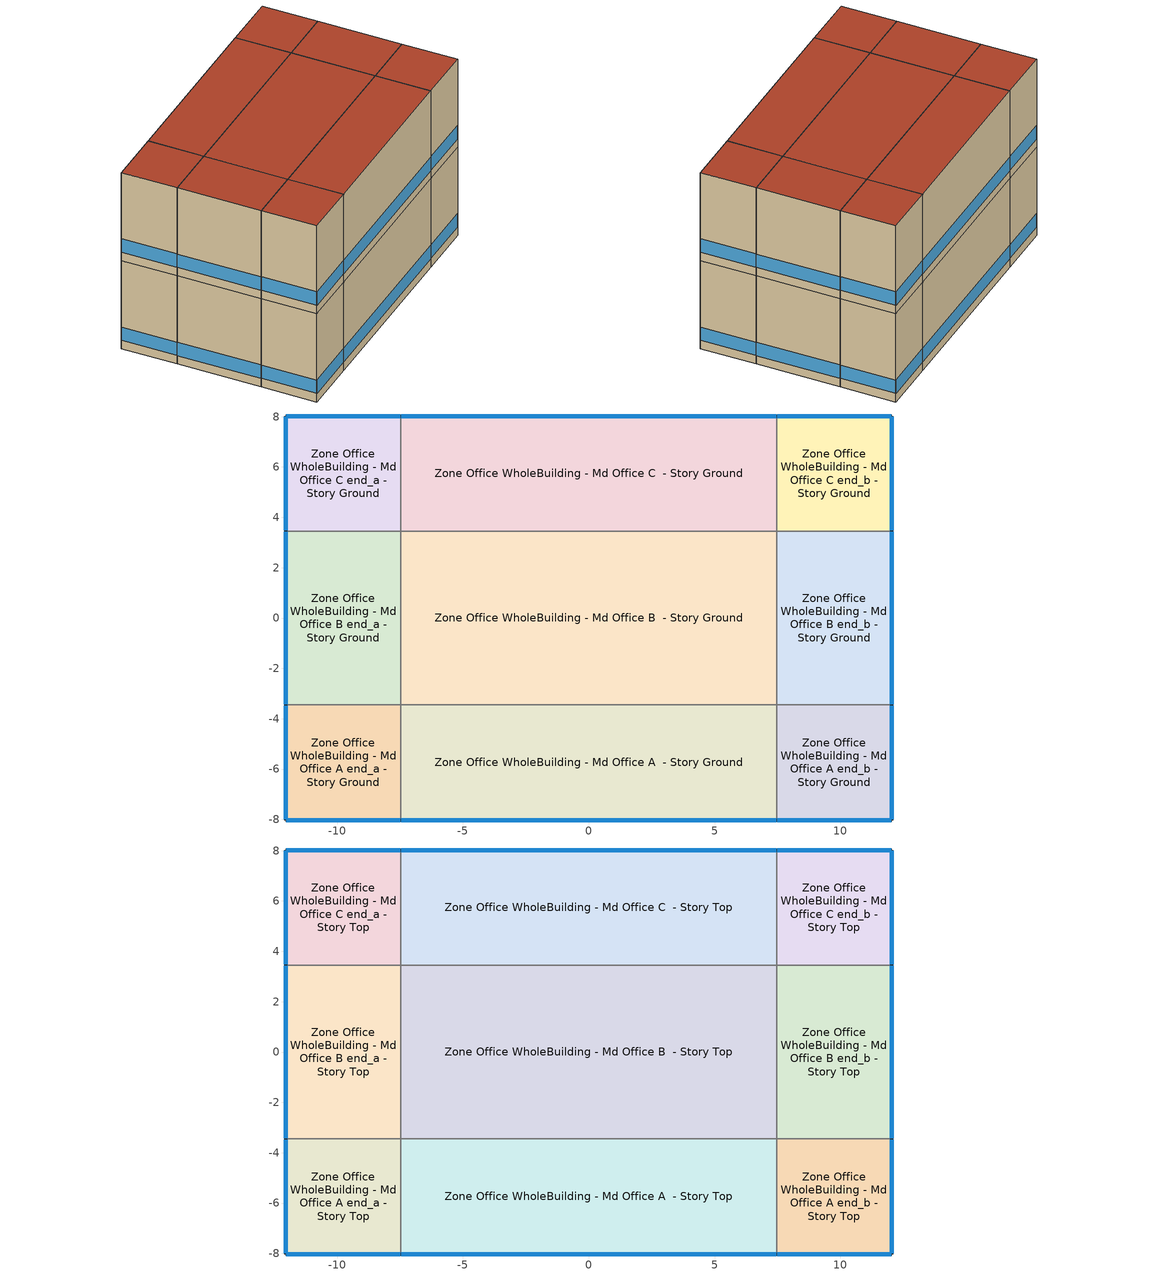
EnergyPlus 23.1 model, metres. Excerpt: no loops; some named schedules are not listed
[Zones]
Zone Office WholeBuilding - Md Office A  - Story Ground
 floor ground (Foundation F 075 Perim 1493 Area 6827): -7.47,-8.03 -7.47,-3.45 7.47,-3.45 7.47,-8.03 z0
 wall outside (Typical Insulated Exterior Mass Wall R-20.83): -7.47,-8.03 7.47,-8.03 z0:7.92
 wall to Zone Office WholeBuilding - Md Office A end_a - Story Ground (Typical Interior Wall): -7.47,-3.45 -7.47,-8.03 z0:7.92
 wall to Zone Office WholeBuilding - Md Office B  - Story Ground (Typical Interior Wall): 7.47,-3.45 -7.47,-3.45 z0:7.92
 wall to Zone Office WholeBuilding - Md Office A end_b - Story Ground (Typical Interior Wall): 7.47,-8.03 7.47,-3.45 z0:7.92
 window (U 0.68 SHGC 0.45 Simple Glazing Window U-0.68 SHGC 0.45): -7.44,-8.03 7.44,-8.03 z0.76:1.95
Zone Office WholeBuilding - Md Office A end_a - Story Ground
 floor ground (Foundation F 075 Perim 914 Area 209): -12.04,-8.03 -12.04,-3.45 -7.47,-3.45 -7.47,-8.03 z0
 wall outside (Typical Insulated Exterior Mass Wall R-20.83): -12.04,-3.45 -12.04,-8.03 -7.47,-8.03 z0:7.92
 wall to Zone Office WholeBuilding - Md Office B end_a - Story Ground (Typical Interior Wall): -7.47,-3.45 -12.04,-3.45 z0:7.92
 window (U 0.68 SHGC 0.45 Simple Glazing Window U-0.68 SHGC 0.45): -12.04,-3.48 -12.04,-8 / -12.01,-8.03 -7.49,-8.03 z0.76:1.96
Zone Office WholeBuilding - Md Office A end_b - Story Ground
 floor ground (Foundation F 075 Perim 914 Area 209): 7.47,-8.03 7.47,-3.45 12.04,-3.45 12.04,-8.03 z0
 wall outside (Typical Insulated Exterior Mass Wall R-20.83): 7.47,-8.03 12.04,-8.03 12.04,-3.45 z0:7.92
 wall to Zone Office WholeBuilding - Md Office B end_b - Story Ground (Typical Interior Wall): 12.04,-3.45 7.47,-3.45 z0:7.92
 window (U 0.68 SHGC 0.45 Simple Glazing Window U-0.68 SHGC 0.45): 12.04,-8 12.04,-3.48 / 7.49,-8.03 12.01,-8.03 z0.76:1.96
Zone Office WholeBuilding - Md Office B  - Story Ground
 floor ground (Foundation F 075 Perim 0 Area 10315): -7.47,-3.45 -7.47,3.45 7.47,3.45 7.47,-3.45 z0
 wall to Zone Office WholeBuilding - Md Office B end_a - Story Ground (Typical Interior Wall): -7.47,3.45 -7.47,-3.45 z0:7.92
 wall to Zone Office WholeBuilding - Md Office C  - Story Ground (Typical Interior Wall): 7.47,3.45 -7.47,3.45 z0:7.92
 wall to Zone Office WholeBuilding - Md Office B end_b - Story Ground (Typical Interior Wall): 7.47,-3.45 7.47,3.45 z0:7.92
Zone Office WholeBuilding - Md Office B end_a - Story Ground
 floor ground (Foundation F 075 Perim 691 Area 3158): -12.04,-3.45 -12.04,3.45 -7.47,3.45 -7.47,-3.45 z0
 wall outside (Typical Insulated Exterior Mass Wall R-20.83): -12.04,3.45 -12.04,-3.45 z0:7.92
 wall to Zone Office WholeBuilding - Md Office C end_a - Story Ground (Typical Interior Wall): -7.47,3.45 -12.04,3.45 z0:7.92
 window (U 0.68 SHGC 0.45 Simple Glazing Window U-0.68 SHGC 0.45): -12.04,3.43 -12.04,-3.43 z0.76:1.96
Zone Office WholeBuilding - Md Office B end_b - Story Ground
 floor ground (Foundation F 075 Perim 691 Area 3158): 7.47,-3.45 7.47,3.45 12.04,3.45 12.04,-3.45 z0
 wall outside (Typical Insulated Exterior Mass Wall R-20.83): 12.04,-3.45 12.04,3.45 z0:7.92
 wall to Zone Office WholeBuilding - Md Office C end_b - Story Ground (Typical Interior Wall): 12.04,3.45 7.47,3.45 z0:7.92
 window (U 0.68 SHGC 0.45 Simple Glazing Window U-0.68 SHGC 0.45): 12.04,-3.43 12.04,3.43 z0.76:1.96
Zone Office WholeBuilding - Md Office C  - Story Ground
 floor ground (Foundation F 075 Perim 1493 Area 6827): -7.47,3.45 -7.47,8.03 7.47,8.03 7.47,3.45 z0
 wall outside (Typical Insulated Exterior Mass Wall R-20.83): 7.47,8.03 -7.47,8.03 z0:7.92
 wall to Zone Office WholeBuilding - Md Office C end_a - Story Ground (Typical Interior Wall): -7.47,8.03 -7.47,3.45 z0:7.92
 wall to Zone Office WholeBuilding - Md Office C end_b - Story Ground (Typical Interior Wall): 7.47,3.45 7.47,8.03 z0:7.92
 window (U 0.68 SHGC 0.45 Simple Glazing Window U-0.68 SHGC 0.45): 7.44,8.03 -7.44,8.03 z0.76:1.95
Zone Office WholeBuilding - Md Office C end_a - Story Ground
 floor ground (Foundation F 075 Perim 914 Area 209): -12.04,3.45 -12.04,8.03 -7.47,8.03 -7.47,3.45 z0
 wall outside (Typical Insulated Exterior Mass Wall R-20.83): -7.47,8.03 -12.04,8.03 -12.04,3.45 z0:7.92
 window (U 0.68 SHGC 0.45 Simple Glazing Window U-0.68 SHGC 0.45): -12.04,8 -12.04,3.48 / -7.49,8.03 -12.01,8.03 z0.76:1.96
Zone Office WholeBuilding - Md Office C end_b - Story Ground
 floor ground (Foundation F 075 Perim 914 Area 209): 7.47,3.45 7.47,8.03 12.04,8.03 12.04,3.45 z0
 wall outside (Typical Insulated Exterior Mass Wall R-20.83): 12.04,3.45 12.04,8.03 7.47,8.03 z0:7.92
 window (U 0.68 SHGC 0.45 Simple Glazing Window U-0.68 SHGC 0.45): 12.01,8.03 7.49,8.03 / 12.04,3.48 12.04,8 z0.76:1.96
Zone Office WholeBuilding - Md Office A  - Story Top
 floor to Zone Office WholeBuilding - Md Office A  - Story Ground (Typical Interior Floor): 7.47,-3.45 7.47,-8.03 -7.47,-8.03 -7.47,-3.45 z7.92
 wall outside (Typical Insulated Exterior Mass Wall R-20.83): -7.47,-8.03 7.47,-8.03 z7.92:15.85
 wall to Zone Office WholeBuilding - Md Office A end_a - Story Top (Typical Interior Wall): -7.47,-3.45 -7.47,-8.03 z7.92:15.85
 wall to Zone Office WholeBuilding - Md Office B  - Story Top (Typical Interior Wall): 7.47,-3.45 -7.47,-3.45 z7.92:15.85
 wall to Zone Office WholeBuilding - Md Office A end_b - Story Top (Typical Interior Wall): 7.47,-8.03 7.47,-3.45 z7.92:15.85
 window (U 0.68 SHGC 0.45 Simple Glazing Window U-0.68 SHGC 0.45): -7.44,-8.03 7.44,-8.03 z8.69:9.88
 roof outside (Typical IEAD Roof R-35.71): 7.47,-8.03 7.47,-3.45 -7.47,-3.45 -7.47,-8.03 z15.85
Zone Office WholeBuilding - Md Office A end_a - Story Top
 floor to Zone Office WholeBuilding - Md Office A end_a - Story Ground (Typical Interior Floor): -7.47,-3.45 -7.47,-8.03 -12.04,-8.03 -12.04,-3.45 z7.92
 wall outside (Typical Insulated Exterior Mass Wall R-20.83): -12.04,-3.45 -12.04,-8.03 -7.47,-8.03 z7.92:15.85
 wall to Zone Office WholeBuilding - Md Office B end_a - Story Top (Typical Interior Wall): -7.47,-3.45 -12.04,-3.45 z7.92:15.85
 window (U 0.68 SHGC 0.45 Simple Glazing Window U-0.68 SHGC 0.45): -12.04,-3.48 -12.04,-8 / -12.01,-8.03 -7.49,-8.03 z8.69:9.89
 roof outside (Typical IEAD Roof R-35.71): -7.47,-8.03 -7.47,-3.45 -12.04,-3.45 -12.04,-8.03 z15.85
Zone Office WholeBuilding - Md Office A end_b - Story Top
 floor to Zone Office WholeBuilding - Md Office A end_b - Story Ground (Typical Interior Floor): 12.04,-3.45 12.04,-8.03 7.47,-8.03 7.47,-3.45 z7.92
 wall outside (Typical Insulated Exterior Mass Wall R-20.83): 7.47,-8.03 12.04,-8.03 12.04,-3.45 z7.92:15.85
 wall to Zone Office WholeBuilding - Md Office B end_b - Story Top (Typical Interior Wall): 12.04,-3.45 7.47,-3.45 z7.92:15.85
 window (U 0.68 SHGC 0.45 Simple Glazing Window U-0.68 SHGC 0.45): 12.04,-8 12.04,-3.48 / 7.49,-8.03 12.01,-8.03 z8.69:9.89
 roof outside (Typical IEAD Roof R-35.71): 12.04,-8.03 12.04,-3.45 7.47,-3.45 7.47,-8.03 z15.85
Zone Office WholeBuilding - Md Office B  - Story Top
 floor to Zone Office WholeBuilding - Md Office B  - Story Ground (Typical Interior Floor): 7.47,3.45 7.47,-3.45 -7.47,-3.45 -7.47,3.45 z7.92
 wall to Zone Office WholeBuilding - Md Office B end_a - Story Top (Typical Interior Wall): -7.47,3.45 -7.47,-3.45 z7.92:15.85
 wall to Zone Office WholeBuilding - Md Office C  - Story Top (Typical Interior Wall): 7.47,3.45 -7.47,3.45 z7.92:15.85
 wall to Zone Office WholeBuilding - Md Office B end_b - Story Top (Typical Interior Wall): 7.47,-3.45 7.47,3.45 z7.92:15.85
 roof outside (Typical IEAD Roof R-35.71): 7.47,-3.45 7.47,3.45 -7.47,3.45 -7.47,-3.45 z15.85
Zone Office WholeBuilding - Md Office B end_a - Story Top
 floor to Zone Office WholeBuilding - Md Office B end_a - Story Ground (Typical Interior Floor): -7.47,3.45 -7.47,-3.45 -12.04,-3.45 -12.04,3.45 z7.92
 wall outside (Typical Insulated Exterior Mass Wall R-20.83): -12.04,3.45 -12.04,-3.45 z7.92:15.85
 wall to Zone Office WholeBuilding - Md Office C end_a - Story Top (Typical Interior Wall): -7.47,3.45 -12.04,3.45 z7.92:15.85
 window (U 0.68 SHGC 0.45 Simple Glazing Window U-0.68 SHGC 0.45): -12.04,3.43 -12.04,-3.43 z8.69:9.88
 roof outside (Typical IEAD Roof R-35.71): -7.47,-3.45 -7.47,3.45 -12.04,3.45 -12.04,-3.45 z15.85
Zone Office WholeBuilding - Md Office B end_b - Story Top
 floor to Zone Office WholeBuilding - Md Office B end_b - Story Ground (Typical Interior Floor): 12.04,3.45 12.04,-3.45 7.47,-3.45 7.47,3.45 z7.92
 wall outside (Typical Insulated Exterior Mass Wall R-20.83): 12.04,-3.45 12.04,3.45 z7.92:15.85
 wall to Zone Office WholeBuilding - Md Office C end_b - Story Top (Typical Interior Wall): 12.04,3.45 7.47,3.45 z7.92:15.85
 window (U 0.68 SHGC 0.45 Simple Glazing Window U-0.68 SHGC 0.45): 12.04,-3.43 12.04,3.43 z8.69:9.88
 roof outside (Typical IEAD Roof R-35.71): 12.04,-3.45 12.04,3.45 7.47,3.45 7.47,-3.45 z15.85
Zone Office WholeBuilding - Md Office C  - Story Top
 floor to Zone Office WholeBuilding - Md Office C  - Story Ground (Typical Interior Floor): 7.47,8.03 7.47,3.45 -7.47,3.45 -7.47,8.03 z7.92
 wall outside (Typical Insulated Exterior Mass Wall R-20.83): 7.47,8.03 -7.47,8.03 z7.92:15.85
 wall to Zone Office WholeBuilding - Md Office C end_a - Story Top (Typical Interior Wall): -7.47,8.03 -7.47,3.45 z7.92:15.85
 wall to Zone Office WholeBuilding - Md Office C end_b - Story Top (Typical Interior Wall): 7.47,3.45 7.47,8.03 z7.92:15.85
 window (U 0.68 SHGC 0.45 Simple Glazing Window U-0.68 SHGC 0.45): 7.44,8.03 -7.44,8.03 z8.69:9.88
 roof outside (Typical IEAD Roof R-35.71): 7.47,3.45 7.47,8.03 -7.47,8.03 -7.47,3.45 z15.85
Zone Office WholeBuilding - Md Office C end_a - Story Top
 floor to Zone Office WholeBuilding - Md Office C end_a - Story Ground (Typical Interior Floor): -7.47,8.03 -7.47,3.45 -12.04,3.45 -12.04,8.03 z7.92
 wall outside (Typical Insulated Exterior Mass Wall R-20.83): -7.47,8.03 -12.04,8.03 -12.04,3.45 z7.92:15.85
 window (U 0.68 SHGC 0.45 Simple Glazing Window U-0.68 SHGC 0.45): -12.04,8 -12.04,3.48 / -7.49,8.03 -12.01,8.03 z8.69:9.89
 roof outside (Typical IEAD Roof R-35.71): -7.47,3.45 -7.47,8.03 -12.04,8.03 -12.04,3.45 z15.85
Zone Office WholeBuilding - Md Office C end_b - Story Top
 floor to Zone Office WholeBuilding - Md Office C end_b - Story Ground (Typical Interior Floor): 12.04,8.03 12.04,3.45 7.47,3.45 7.47,8.03 z7.92
 wall outside (Typical Insulated Exterior Mass Wall R-20.83): 12.04,3.45 12.04,8.03 7.47,8.03 z7.92:15.85
 window (U 0.68 SHGC 0.45 Simple Glazing Window U-0.68 SHGC 0.45): 12.01,8.03 7.49,8.03 / 12.04,3.48 12.04,8 z8.69:9.89
 roof outside (Typical IEAD Roof R-35.71): 12.04,3.45 12.04,8.03 7.47,8.03 7.47,3.45 z15.85
[Building]
90.1-2016|MediumOffice: North Axis {deg}=0; Terrain=City; Loads Convergence Tolerance Value {W}=0.04; Temperature Convergence Tolerance Value {deltaC}=0.2; Solar Distribution=FullInteriorAndExterior; Maximum Number of Warmup Days=25; Minimum Number of Warmup Days=6
[Site:Location]
Kodiak Airport: Latitude {deg}=57.75; Longitude {deg}=-152.5; Time Zone {hr}=-9; Elevation {m}=5
[Site:GroundTemperature:FCfactorMethod]
January Ground Temperature {C}=-3.1; February Ground Temperature {C}=-17.7; March Ground Temperature {C}=-19.3; April Ground Temperature {C}=-17.6; May Ground Temperature {C}=-15.4; June Ground Temperature {C}=-10.3; July Ground Temperature {C}=0.7; August Ground Temperature {C}=10.6; September Ground Temperature {C}=16; October Ground Temperature {C}=16.9; November Ground Temperature {C}=14.2; December Ground Temperature {C}=6.7
[Site:WaterMainsTemperature]
Calculation Method=Correlation; Annual Average Outdoor Air Temperature {C}=-1.525; Maximum Difference In Monthly Average Outdoor Air Temperatures {deltaC}=36.2
[SizingPeriod:DesignDay] Day of Month=21; Dry-Bulb Temperature Range Modifier Type=DefaultMultipliers; Humidity Condition Type=Wetbulb; Barometric Pressure {Pa}=100917; Rain Indicator=No; Snow Indicator=No; Daylight Saving Time Indicator=No; Begin Environment Reset Mode=FullResetAtBeginEnvironment
Name | Month | Day Type | Maximum Dry-Bulb Temperature {C} | Daily Dry-Bulb Temperature Range {deltaC} | Wetbulb or DewPoint at Maximum Dry-Bulb {C} | Wind Speed {m/s} | Wind Direction {deg} | Solar Model Indicator | ASHRAE Clear Sky Optical Depth for Beam Irradiance (taub) | ASHRAE Clear Sky Optical Depth for Diffuse Irradiance (taud) | Sky Clearness
Kodiak Ann Clg .4% Condns DB=>MWB | 8 | SummerDesignDay | 20.3 | 6.3 | 14.1 | 5 | 320 | ASHRAETau | 0.322 | 2.497
Kodiak Ann Clg .4% Condns WB=>MDB | 8 | SummerDesignDay | 18.9 | 6.3 | 15 | 5 | 320 | ASHRAETau | 0.322 | 2.497
Kodiak Ann Htg 99.6% Condns DB | 1 | WinterDesignDay | -12.8 | 0 | -12.8 | 5.6 | 290 | ASHRAEClearSky |  |  | 0
Kodiak April .4% Condns DB=>MCWB | 4 | SummerDesignDay | 12.9 | 5.4 | 7 | 5 | 320 | ASHRAETau | 0.323 | 2.439
[Material] Thermal Absorptance=0.9
Name | Roughness | Thickness {m} | Conductivity {W/m-K} | Density {kg/m3} | Specific Heat {J/kg-K} | Solar Absorptance | Visible Absorptance
1/2IN Gypsum | Smooth | 0.0127 | 0.16 | 784.9 | 830 | 0.4 | 0.4
100mm Normalweight concrete floor | MediumSmooth | 0.1016 | 2.31 | 2322 | 832 | 0.7 | 0.7
1IN Stucco | Smooth | 0.0253 | 0.6918 | 1858 | 837 | 0.7 | 0.92
8IN CONCRETE HW RefBldg | Rough | 0.2032 | 1.311 | 2240 | 836.8 | 0.7 | 0.7
G01 13mm gypsum board | Smooth | 0.0127 | 0.16 | 800 | 1090 | 0.7 | 0.5
Metal Roof Surface | Smooth | 0.0008 | 45.28 | 7824 | 500 | 0.7 | 0.7
Roof Membrane | VeryRough | 0.0095 | 0.16 | 1121.29 | 1460 | 0.7 | 0.7
Std Wood 6inch 2 | MediumSmooth | 0.15 | 0.12 | 540 | 1210 | 0.7 | 0.7
[Material:NoMass] Thermal Absorptance=0.9; Solar Absorptance=0.7
Name | Roughness | Thermal Resistance {m2-K/W} | Visible Absorptance
CP02 CARPET PAD | VeryRough | 0.21648 | 0.8
Typical Insulation R-18.44 | Smooth | 3.24833 | 0.7
Typical Insulation R-34.6 | Smooth | 6.09289 | 0.7
[WindowMaterial:SimpleGlazingSystem]
U 0.68 SHGC 0.45 Simple Glazing U-0.68 SHGC 0.45: U-Factor {W/m2-K}=3.86122; Solar Heat Gain Coefficient=0.45
[Construction]
InteriorFurnishings 2: Std Wood 6inch 2
Typical IEAD Roof R-35.71: Roof Membrane, Typical Insulation R-34.6, Metal Roof Surface
Typical Insulated Exterior Mass Wall R-20.83: 1IN Stucco, 8IN CONCRETE HW RefBldg, Typical Insulation R-18.44, 1/2IN Gypsum
Typical Interior Floor: 100mm Normalweight concrete floor, CP02 CARPET PAD
Typical Interior Wall: G01 13mm gypsum board, G01 13mm gypsum board
U 0.68 SHGC 0.45 Simple Glazing Window U-0.68 SHGC 0.45: U 0.68 SHGC 0.45 Simple Glazing U-0.68 SHGC 0.45
[Construction:FfactorGroundFloor] F-Factor {W/m-K}=0.751139
Name | Area {m2} | PerimeterExposed {m}
Foundation F 075 Perim 0 Area 10315 | 103.152 | 0
Foundation F 075 Perim 1493 Area 6827 | 68.2749 | 14.9333
Foundation F 075 Perim 691 Area 3158 | 31.5812 | 6.90751
Foundation F 075 Perim 914 Area 209 | 20.9032 | 9.144
[Zone] Multiplier=1; Part of Total Floor Area=Yes
Zone Office WholeBuilding - Md Office A  - Story Ground; Zone Office WholeBuilding - Md Office A  - Story Top; Zone Office WholeBuilding - Md Office A end_a - Story Ground; Zone Office WholeBuilding - Md Office A end_a - Story Top; Zone Office WholeBuilding - Md Office A end_b - Story Ground; Zone Office WholeBuilding - Md Office A end_b - Story Top; Zone Office WholeBuilding - Md Office B  - Story Ground; Zone Office WholeBuilding - Md Office B  - Story Top; Zone Office WholeBuilding - Md Office B end_a - Story Ground; Zone Office WholeBuilding - Md Office B end_a - Story Top; Zone Office WholeBuilding - Md Office B end_b - Story Ground; Zone Office WholeBuilding - Md Office B end_b - Story Top; Zone Office WholeBuilding - Md Office C  - Story Ground; Zone Office WholeBuilding - Md Office C  - Story Top; Zone Office WholeBuilding - Md Office C end_a - Story Ground; Zone Office WholeBuilding - Md Office C end_a - Story Top; Zone Office WholeBuilding - Md Office C end_b - Story Ground; Zone Office WholeBuilding - Md Office C end_b - Story Top
[Space] Space Type=Office WholeBuilding - Md Office - 90.1-2016
Name | Zone
Office WholeBuilding - Md Office A  - Story Ground | Zone Office WholeBuilding - Md Office A  - Story Ground
Office WholeBuilding - Md Office A  - Story Top | Zone Office WholeBuilding - Md Office A  - Story Top
Office WholeBuilding - Md Office A end_a - Story Ground | Zone Office WholeBuilding - Md Office A end_a - Story Ground
Office WholeBuilding - Md Office A end_a - Story Top | Zone Office WholeBuilding - Md Office A end_a - Story Top
Office WholeBuilding - Md Office A end_b - Story Ground | Zone Office WholeBuilding - Md Office A end_b - Story Ground
Office WholeBuilding - Md Office A end_b - Story Top | Zone Office WholeBuilding - Md Office A end_b - Story Top
Office WholeBuilding - Md Office B  - Story Ground | Zone Office WholeBuilding - Md Office B  - Story Ground
Office WholeBuilding - Md Office B  - Story Top | Zone Office WholeBuilding - Md Office B  - Story Top
Office WholeBuilding - Md Office B end_a - Story Ground | Zone Office WholeBuilding - Md Office B end_a - Story Ground
Office WholeBuilding - Md Office B end_a - Story Top | Zone Office WholeBuilding - Md Office B end_a - Story Top
Office WholeBuilding - Md Office B end_b - Story Ground | Zone Office WholeBuilding - Md Office B end_b - Story Ground
Office WholeBuilding - Md Office B end_b - Story Top | Zone Office WholeBuilding - Md Office B end_b - Story Top
Office WholeBuilding - Md Office C  - Story Ground | Zone Office WholeBuilding - Md Office C  - Story Ground
Office WholeBuilding - Md Office C  - Story Top | Zone Office WholeBuilding - Md Office C  - Story Top
Office WholeBuilding - Md Office C end_a - Story Ground | Zone Office WholeBuilding - Md Office C end_a - Story Ground
Office WholeBuilding - Md Office C end_a - Story Top | Zone Office WholeBuilding - Md Office C end_a - Story Top
Office WholeBuilding - Md Office C end_b - Story Ground | Zone Office WholeBuilding - Md Office C end_b - Story Ground
Office WholeBuilding - Md Office C end_b - Story Top | Zone Office WholeBuilding - Md Office C end_b - Story Top
[SpaceList]
Office WholeBuilding - Md Office - 90.1-2016: Office WholeBuilding - Md Office B end_a - Story Ground, Office WholeBuilding - Md Office A  - Story Ground, Office WholeBuilding - Md Office C end_a - Story Ground, Office WholeBuilding - Md Office B  - Story Ground, Office WholeBuilding - Md Office C  - Story Ground, Office WholeBuilding - Md Office B end_b - Story Ground, Office WholeBuilding - Md Office C end_b - Story Ground, Office WholeBuilding - Md Office B end_a - Story Top, Office WholeBuilding - Md Office A end_a - Story Top, Office WholeBuilding - Md Office A  - Story Top, Office WholeBuilding - Md Office A end_b - Story Ground, Office WholeBuilding - Md Office C end_a - Story Top, Office WholeBuilding - Md Office B  - Story Top, Office WholeBuilding - Md Office C  - Story Top, Office WholeBuilding - Md Office A end_b - Story Top, Office WholeBuilding - Md Office B end_b - Story Top, Office WholeBuilding - Md Office A end_a - Story Ground, Office WholeBuilding - Md Office C end_b - Story Top
[Lights]
Office WholeBuilding - Md Office Lights: Zone or ZoneList or Space or SpaceList=Office WholeBuilding - Md Office - 90.1-2016; Schedule=OfficeMedium BLDG_LIGHT_SCH_2013; Design Level Calculation Method=Watts/Area; Watts per Zone Floor Area {W/m2}=9.67; Return Air Fraction=0; Fraction Radiant=0.7; Fraction Visible=0.2; Fraction Replaceable=1
[People]
Office WholeBuilding - Md Office People: Zone or ZoneList or Space or SpaceList=Office WholeBuilding - Md Office - 90.1-2016; Number of People Schedule=OfficeMedium BLDG_OCC_SCH; Number of People Calculation Method=People; Number of People=25; Fraction Radiant=0.3; Activity Level Schedule=OfficeMedium ACTIVITY_SCH; Enable ASHRAE 55 Comfort Warnings=Yes; Work Efficiency Schedule=Work Efficiency Schedule; Clothing Insulation Schedule=Clothing Schedule; Air Velocity Schedule=Air Velocity Schedule; Thermal Comfort Model 1 Type=Fanger; Thermal Comfort Model 2 Type=AdaptiveASH55
[ElectricEquipment] Zone or ZoneList or Space or SpaceList=Office WholeBuilding - Md Office - 90.1-2016; Design Level Calculation Method=Watts/Area
Name | Schedule | Watts per Zone Floor Area {W/m2} | Fraction Lost | Fraction Latent | Fraction Radiant
Electric Equipment 1 | Outage Availability Schedule | 17 | 0.95
Office WholeBuilding - Md Office Elec Equip | OfficeMedium BLDG_EQUIP_SCH_2013 | 8.07293 | 0 | 0 | 0.5
[InternalMass] Construction=InteriorFurnishings 2
Name | Zone or ZoneList | Space or SpaceList | Surface Area {m2}
Office WholeBuilding - Md Office A  - Story Ground Mass | Zone Office WholeBuilding - Md Office A  - Story Ground | Office WholeBuilding - Md Office A  - Story Ground | 136.55
Office WholeBuilding - Md Office A  - Story Top Mass | Zone Office WholeBuilding - Md Office A  - Story Top | Office WholeBuilding - Md Office A  - Story Top | 136.55
Office WholeBuilding - Md Office A end_a - Story Ground Mass | Zone Office WholeBuilding - Md Office A end_a - Story Ground | Office WholeBuilding - Md Office A end_a - Story Ground | 41.8064
Office WholeBuilding - Md Office A end_a - Story Top Mass | Zone Office WholeBuilding - Md Office A end_a - Story Top | Office WholeBuilding - Md Office A end_a - Story Top | 41.8064
Office WholeBuilding - Md Office A end_b - Story Ground Mass | Zone Office WholeBuilding - Md Office A end_b - Story Ground | Office WholeBuilding - Md Office A end_b - Story Ground | 41.8064
Office WholeBuilding - Md Office A end_b - Story Top Mass | Zone Office WholeBuilding - Md Office A end_b - Story Top | Office WholeBuilding - Md Office A end_b - Story Top | 41.8064
Office WholeBuilding - Md Office B  - Story Ground Mass | Zone Office WholeBuilding - Md Office B  - Story Ground | Office WholeBuilding - Md Office B  - Story Ground | 206.304
Office WholeBuilding - Md Office B  - Story Top Mass | Zone Office WholeBuilding - Md Office B  - Story Top | Office WholeBuilding - Md Office B  - Story Top | 206.304
Office WholeBuilding - Md Office B end_a - Story Ground Mass | Zone Office WholeBuilding - Md Office B end_a - Story Ground | Office WholeBuilding - Md Office B end_a - Story Ground | 63.1623
Office WholeBuilding - Md Office B end_a - Story Top Mass | Zone Office WholeBuilding - Md Office B end_a - Story Top | Office WholeBuilding - Md Office B end_a - Story Top | 63.1623
Office WholeBuilding - Md Office B end_b - Story Ground Mass | Zone Office WholeBuilding - Md Office B end_b - Story Ground | Office WholeBuilding - Md Office B end_b - Story Ground | 63.1623
Office WholeBuilding - Md Office B end_b - Story Top Mass | Zone Office WholeBuilding - Md Office B end_b - Story Top | Office WholeBuilding - Md Office B end_b - Story Top | 63.1623
Office WholeBuilding - Md Office C  - Story Ground Mass | Zone Office WholeBuilding - Md Office C  - Story Ground | Office WholeBuilding - Md Office C  - Story Ground | 136.55
Office WholeBuilding - Md Office C  - Story Top Mass | Zone Office WholeBuilding - Md Office C  - Story Top | Office WholeBuilding - Md Office C  - Story Top | 136.55
Office WholeBuilding - Md Office C end_a - Story Ground Mass | Zone Office WholeBuilding - Md Office C end_a - Story Ground | Office WholeBuilding - Md Office C end_a - Story Ground | 41.8064
Office WholeBuilding - Md Office C end_a - Story Top Mass | Zone Office WholeBuilding - Md Office C end_a - Story Top | Office WholeBuilding - Md Office C end_a - Story Top | 41.8064
Office WholeBuilding - Md Office C end_b - Story Ground Mass | Zone Office WholeBuilding - Md Office C end_b - Story Ground | Office WholeBuilding - Md Office C end_b - Story Ground | 41.8064
Office WholeBuilding - Md Office C end_b - Story Top Mass | Zone Office WholeBuilding - Md Office C end_b - Story Top | Office WholeBuilding - Md Office C end_b - Story Top | 41.8064
[ZoneInfiltration:DesignFlowRate] Schedule=Always On Discrete; Design Flow Rate Calculation Method=Flow/ExteriorArea; Constant Term Coefficient=0; Temperature Term Coefficient=0; Velocity Term Coefficient=0.224; Velocity Squared Term Coefficient=0
Name | Zone or ZoneList or Space or SpaceList | Flow Rate per Exterior Surface Area {m3/s-m2}
Office WholeBuilding - Md Office A  - Story Ground Infiltration | Office WholeBuilding - Md Office A  - Story Ground | 0.000569573
Office WholeBuilding - Md Office A  - Story Top Infiltration | Office WholeBuilding - Md Office A  - Story Top | 0.000361193
Office WholeBuilding - Md Office A end_a - Story Ground Infiltration | Office WholeBuilding - Md Office A end_a - Story Ground | 0.000569573
Office WholeBuilding - Md Office A end_a - Story Top Infiltration | Office WholeBuilding - Md Office A end_a - Story Top | 0.000442057
Office WholeBuilding - Md Office A end_b - Story Ground Infiltration | Office WholeBuilding - Md Office A end_b - Story Ground | 0.000569573
Office WholeBuilding - Md Office A end_b - Story Top Infiltration | Office WholeBuilding - Md Office A end_b - Story Top | 0.000442057
Office WholeBuilding - Md Office B end_a - Story Ground Infiltration | Office WholeBuilding - Md Office B end_a - Story Ground | 0.000569573
Office WholeBuilding - Md Office B end_a - Story Top Infiltration | Office WholeBuilding - Md Office B end_a - Story Top | 0.000361193
Office WholeBuilding - Md Office B end_b - Story Ground Infiltration | Office WholeBuilding - Md Office B end_b - Story Ground | 0.000569573
Office WholeBuilding - Md Office B end_b - Story Top Infiltration | Office WholeBuilding - Md Office B end_b - Story Top | 0.000361193
Office WholeBuilding - Md Office C  - Story Ground Infiltration | Office WholeBuilding - Md Office C  - Story Ground | 0.000569573
Office WholeBuilding - Md Office C  - Story Top Infiltration | Office WholeBuilding - Md Office C  - Story Top | 0.000361193
Office WholeBuilding - Md Office C end_a - Story Ground Infiltration | Office WholeBuilding - Md Office C end_a - Story Ground | 0.000569573
Office WholeBuilding - Md Office C end_a - Story Top Infiltration | Office WholeBuilding - Md Office C end_a - Story Top | 0.000442057
Office WholeBuilding - Md Office C end_b - Story Ground Infiltration | Office WholeBuilding - Md Office C end_b - Story Ground | 0.000569573
Office WholeBuilding - Md Office C end_b - Story Top Infiltration | Office WholeBuilding - Md Office C end_b - Story Top | 0.000442057
[Daylighting:Controls] Lighting Control Type=Stepped; Minimum Input Power Fraction for Continuous or ContinuousOff Dimming Control=0.3; Minimum Light Output Fraction for Continuous or ContinuousOff Dimming Control=0.2; Number of Stepped Control Steps=3; Probability Lighting will be Reset When Needed in Manual Stepped Control=1; Glare Calculation Azimuth Angle of View Direction Clockwise from Zone y-Axis {deg}=-0; Maximum Allowable Discomfort Glare Index=22; Fraction of Lights Controlled by Reference Point 1=0.291; Illuminance Setpoint at Reference Point 1 {lux}=377; Fraction of Lights Controlled by Reference Point 2=0.137; Illuminance Setpoint at Reference Point 2 {lux}=377
Name | Zone or Space | Glare Calculation Daylighting Reference Point | Daylighting Reference Point Name 1 | Daylighting Reference Point Name 2
Zone Office WholeBuilding - Md Office A  - Story Ground DaylightingControls | Zone Office WholeBuilding - Md Office A  - Story Ground | Office WholeBuilding - Md Office A  - Story Ground Daylt Sensor 1 | Office WholeBuilding - Md Office A  - Story Ground Daylt Sensor 1 | Office WholeBuilding - Md Office A  - Story Ground Daylt Sensor 2
Zone Office WholeBuilding - Md Office A  - Story Top DaylightingControls | Zone Office WholeBuilding - Md Office A  - Story Top | Office WholeBuilding - Md Office A  - Story Top Daylt Sensor 1 | Office WholeBuilding - Md Office A  - Story Top Daylt Sensor 1 | Office WholeBuilding - Md Office A  - Story Top Daylt Sensor 2
Zone Office WholeBuilding - Md Office C  - Story Ground DaylightingControls | Zone Office WholeBuilding - Md Office C  - Story Ground | Office WholeBuilding - Md Office C  - Story Ground Daylt Sensor 1 | Office WholeBuilding - Md Office C  - Story Ground Daylt Sensor 1 | Office WholeBuilding - Md Office C  - Story Ground Daylt Sensor 2
Zone Office WholeBuilding - Md Office C  - Story Top DaylightingControls | Zone Office WholeBuilding - Md Office C  - Story Top | Office WholeBuilding - Md Office C  - Story Top Daylt Sensor 1 | Office WholeBuilding - Md Office C  - Story Top Daylt Sensor 1 | Office WholeBuilding - Md Office C  - Story Top Daylt Sensor 2
[Exterior:Lights] Control Option=AstronomicalClock
Name | Schedule | Design Level {W}
NonDimming Exterior Lights Def | OfficeSmall Exterior_lighting_schedule_a | 50.7
Occ Sensing Exterior Lights Def | OfficeSmall Exterior_lighting_schedule_b | 861.3
[Schedule:Year]
OfficeMedium BLDG_LIGHT_SCH_2013: OfficeMedium BLDG_LIGHT_SCH_2013 Week Rule - Jan1-May27, 1, 1, 5, 27, OfficeMedium BLDG_LIGHT_SCH_2013 Week Rule - May28-Jun3, 5, 28, 6, 3, OfficeMedium BLDG_LIGHT_SCH_2013 Week Rule - Jun4-Dec31, 6, 4, 12, 31
OfficeMedium BLDG_OCC_SCH: OfficeMedium BLDG_OCC_SCH Week Rule - Jan1-Dec31, 1, 1, 12, 31
OfficeMedium ACTIVITY_SCH: OfficeMedium ACTIVITY_SCH Week Rule - Jan1-Dec31, 1, 1, 12, 31
Work Efficiency Schedule: Work Efficiency Schedule Week Rule - Jan1-May27, 1, 1, 5, 27, Work Efficiency Schedule Week Rule - May28-Jun3, 5, 28, 6, 3, Work Efficiency Schedule Week Rule - Jun4-Dec31, 6, 4, 12, 31
Clothing Schedule: Clothing Schedule Week Rule - Jan1-May27, 1, 1, 5, 27, Clothing Schedule Week Rule - May28-Jun3, 5, 28, 6, 3, Clothing Schedule Week Rule - Jun4-Dec31, 6, 4, 12, 31
Air Velocity Schedule: Air Velocity Schedule Week Rule - Jan1-May27, 1, 1, 5, 27, Air Velocity Schedule Week Rule - May28-Jun3, 5, 28, 6, 3, Air Velocity Schedule Week Rule - Jun4-Dec31, 6, 4, 12, 31
OfficeSmall Exterior_lighting_schedule_a: OfficeSmall Exterior_lighting_schedule_a Week Rule - Jan1-May27, 1, 1, 5, 27, OfficeSmall Exterior_lighting_schedule_a Week Rule - May28-Jun3, 5, 28, 6, 3, OfficeSmall Exterior_lighting_schedule_a Week Rule - Jun4-Dec31, 6, 4, 12, 31
OfficeSmall Exterior_lighting_schedule_b: OfficeSmall Exterior_lighting_schedule_b Week Rule - Jan1-May27, 1, 1, 5, 27, OfficeSmall Exterior_lighting_schedule_b Week Rule - May28-Jun3, 5, 28, 6, 3, OfficeSmall Exterior_lighting_schedule_b Week Rule - Jun4-Dec31, 6, 4, 12, 31
[Schedule:Compact]
Outage Availability Schedule: Through: 01/01, For: AllDays, Until: 24:00, 1, Through: 01/02, For: AllDays, Until: 24:00, 1, Through: 01/03, For: AllDays, Until: 24:00, 1, Through: 01/04, For: AllDays, Until: 24:00, 1, Through: 01/05, For: AllDays, Until: 24:00, 1, Through: 01/06, For: AllDays, Until: 24:00, 1, Through: 01/07, For: AllDays, Until: 24:00, 1, Through: 01/08, For: AllDays, Until: 24:00, 1, Through: 01/09, For: AllDays, Until: 24:00, 1, Through: 01/10, For: AllDays, Until: 24:00, 1, Through: 01/11, For: AllDays, Until: 24:00, 1, Through: 01/12, For: AllDays, Until: 24:00, 1, Through: 01/13, For: AllDays, Until: 24:00, 1, Through: 01/14, For: AllDays, Until: 24:00, 1, Through: 01/15, For: AllDays, Until: 24:00, 1, Through: 01/16, For: AllDays, Until: 24:00, 1, Through: 01/17, For: AllDays, Until: 24:00, 1, Through: 01/18, For: AllDays, Until: 24:00, 1, Through: 01/19, For: AllDays, Until: 24:00, 1, Through: 01/20, For: AllDays, Until: 24:00, 1, Through: 01/21, For: AllDays, Until: 24:00, 1, Through: 01/22, For: AllDays, Until: 24:00, 1, Through: 01/23, For: AllDays, Until: 24:00, 1, Through: 01/24, For: AllDays, Until: 24:00, 1, Through: 01/25, For: AllDays, Until: 24:00, 1, Through: 01/26, For: AllDays, Until: 24:00, 1, Through: 01/27, For: AllDays, Until: 24:00, 1, Through: 01/28, For: AllDays, Until: 24:00, 1, Through: 01/29, For: AllDays, Until: 24:00, 1, Through: 01/30, For: AllDays, Until: 24:00, 1, Through: 01/31, For: AllDays, Until: 24:00, 1, Through: 02/01, For: AllDays, Until: 24:00, 1, Through: 02/02, For: AllDays, Until: 24:00, 1, Through: 02/03, For: AllDays, Until: 24:00, 1, Through: 02/04, For: AllDays, Until: 24:00, 1, Through: 02/05, For: AllDays, Until: 24:00, 1, Through: 02/06, For: AllDays, Until: 24:00, 1, Through: 02/07, For: AllDays, Until: 24:00, 1, Through: 02/08, For: AllDays, Until: 24:00, 1, Through: 02/09, For: AllDays, Until: 24:00, 1, Through: 02/10, For: AllDays, Until: 24:00, 1, Through: 02/11, For: AllDays, Until: 24:00, 1, Through: 02/12, For: AllDays, Until: 24:00, 1, Through: 02/13, For: AllDays, Until: 24:00, 1, Through: 02/14, For: AllDays, Until: 24:00, 1, Through: 02/15, For: AllDays, Until: 24:00, 1, Through: 02/16, For: AllDays, Until: 24:00, 1, Through: 02/17, For: AllDays, Until: 24:00, 1, Through: 02/18, For: AllDays, Until: 24:00, 1, Through: 02/19, For: AllDays, Until: 24:00, 1, Through: 02/20, For: AllDays, Until: 24:00, 1, Through: 02/21, For: AllDays, Until: 24:00, 1, Through: 02/22, For: AllDays, Until: 24:00, 1, Through: 02/23, For: AllDays, Until: 24:00, 1, Through: 02/24, For: AllDays, Until: 24:00, 1, Through: 02/25, For: AllDays, Until: 24:00, 1, Through: 02/26, For: AllDays, Until: 24:00, 1, Through: 02/27, For: AllDays, Until: 24:00, 1, Through: 02/28, For: AllDays, Until: 24:00, 1, Through: 03/01, For: AllDays, Until: 24:00, 1, Through: 03/02, For: AllDays, Until: 24:00, 1, Through: 03/03, For: AllDays, Until: 24:00, 1, Through: 03/04, For: AllDays, Until: 24:00, 1, Through: 03/05, For: AllDays, Until: 24:00, 1, Through: 03/06, For: AllDays, Until: 24:00, 1, Through: 03/07, For: AllDays, Until: 24:00, 1, Through: 03/08, For: AllDays, Until: 24:00, 1, Through: 03/09, For: AllDays, Until: 24:00, 1, Through: 03/10, For: AllDays, Until: 24:00, 1, Through: 03/11, For: AllDays, Until: 24:00, 1, Through: 03/12, For: AllDays, Until: 24:00, 1, Through: 03/13, For: AllDays, Until: 24:00, 1, Through: 03/14, For: AllDays, Until: 24:00, 1, Through: 03/15, For: AllDays, Until: 24:00, 1, Through: 03/16, For: AllDays, Until: 24:00, 1, Through: 03/17, For: AllDays, Until: 24:00, 1, Through: 03/18, For: AllDays, Until: 24:00, 1, Through: 03/19, For: AllDays, Until: 24:00, 1, Through: 03/20, For: AllDays, Until: 24:00, 1, Through: 03/21, For: AllDays, Until: 24:00, 1, Through: 03/22, For: AllDays, Until: 24:00, 1, Through: 03/23, For: AllDays, Until: 24:00, 1, Through: 03/24, For: AllDays, Until: 24:00, 1, Through: 03/25, For: AllDays, Until: 24:00, 1, Through: 03/26, For: AllDays, Until: 24:00, 1, Through: 03/27, For: AllDays, Until: 24:00, 1, Through: 03/28, For: AllDays, Until: 24:00, 1, Through: 03/29, For: AllDays, Until: 24:00, 1, Through: 03/30, For: AllDays, Until: 24:00, 1, Through: 03/31, For: AllDays, Until: 24:00, 1, Through: 04/01, For: AllDays, Until: 24:00, 1, Through: 04/02, For: AllDays, Until: 24:00, 1, Through: 04/03, For: AllDays, Until: 24:00, 1, Through: 04/04, For: AllDays, Until: 24:00, 1, Through: 04/05, For: AllDays, Until: 24:00, 1, Through: 04/06, For: AllDays, Until: 24:00, 1, Through: 04/07, For: AllDays, Until: 24:00, 1, Through: 04/08, For: AllDays, Until: 24:00, 1, Through: 04/09, For: AllDays, Until: 24:00, 1, Through: 04/10, For: AllDays, Until: 24:00, 1, Through: 04/11, For: AllDays, Until: 24:00, 1, Through: 04/12, For: AllDays, Until: 24:00, 1, Through: 04/13, For: AllDays, Until: 24:00, 1, Through: 04/14, For: AllDays, Until: 24:00, 1, Through: 04/15, For: AllDays, Until: 24:00, 1, Through: 04/16, For: AllDays, Until: 24:00, 1, Through: 04/17, For: AllDays, Until: 24:00, 1, Through: 04/18, For: AllDays, Until: 24:00, 1, Through: 04/19, For: AllDays, Until: 24:00, 1, Through: 04/20, For: AllDays, Until: 24:00, 1, Through: 04/21, For: AllDays, Until: 24:00, 1, Through: 04/22, For: AllDays, Until: 24:00, 1, Through: 04/23, For: AllDays, Until: 24:00, 1, Through: 04/24, For: AllDays, Until: 24:00, 1, Through: 04/25, For: AllDays, Until: 24:00, 1, Through: 04/26, For: AllDays, Until: 24:00, 1, Through: 04/27, For: AllDays, Until: 24:00, 1, Through: 04/28, For: AllDays, Until: 24:00, 1, Through: 04/29, For: AllDays, Until: 24:00, 1, Through: 04/30, For: AllDays, Until: 24:00, 1, Through: 05/01, For: AllDays, Until: 24:00, 1, Through: 05/02, For: AllDays, Until: 24:00, 1, Through: 05/03, For: AllDays, Until: 24:00, 1, Through: 05/04, For: AllDays, Until: 24:00, 1, Through: 05/05, For: AllDays, Until: 24:00, 1, Through: 05/06, For: AllDays, Until: 24:00, 1, Through: 05/07, For: AllDays, Until: 24:00, 1, Through: 05/08, For: AllDays, Until: 24:00, 1, Through: 05/09, For: AllDays, Until: 24:00, 1, Through: 05/10, For: AllDays, Until: 24:00, 1, Through: 05/11, For: AllDays, Until: 24:00, 1, Through: 05/12, For: AllDays, Until: 24:00, 1, Through: 05/13, For: AllDays, Until: 24:00, 1, Through: 05/14, For: AllDays, Until: 24:00, 1, Through: 05/15, For: AllDays, Until: 24:00, 1, Through: 05/16, For: AllDays, Until: 24:00, 1, Through: 05/17, For: AllDays, Until: 24:00, 1, Through: 05/18, For: AllDays, Until: 24:00, 1, Through: 05/19, For: AllDays, Until: 24:00, 1, Through: 05/20, For: AllDays, Until: 24:00, 1, Through: 05/21, For: AllDays, Until: 24:00, 1, Through: 05/22, For: AllDays, Until: 24:00, 1, Through: 05/23, For: AllDays, Until: 24:00, 1, Through: 05/24, For: AllDays, Until: 24:00, 1, Through: 05/25, For: AllDays, Until: 24:00, 1, Through: 05/26, For: AllDays, Until: 24:00, 1, Through: 05/27, For: AllDays, Until: 24:00, 1, Through: 05/28, For: AllDays, Until: 24:00, 1, Through: 05/29, For: AllDays, Until: 24:00, 1, Through: 05/30, For: AllDays, Until: 24:00, 1, Through: 05/31, For: AllDays, Until: 24:00, 1, Through: 06/01, For: AllDays, Until: 02:00, 1, Until: 24:00, 0, Through: 06/02, For: AllDays, Until: 01:00, 0, Until: 24:00, 1, Through: 06/03, For: AllDays, Until: 24:00, 1, Through: 06/04, For: AllDays, Until: 24:00, 1, Through: 06/05, For: AllDays, Until: 24:00, 1, Through: 06/06, For: AllDays, Until: 24:00, 1, Through: 06/07, For: AllDays, Until: 24:00, 1, Through: 06/08, For: AllDays, Until: 24:00, 1, Through: 06/09, For: AllDays, Until: 24:00, 1, Through: 06/10, For: AllDays, Until: 24:00, 1, Through: 06/11, For: AllDays, Until: 24:00, 1, Through: 06/12, For: AllDays, Until: 24:00, 1, Through: 06/13, For: AllDays, Until: 24:00, 1, Through: 06/14, For: AllDays, Until: 24:00, 1, Through: 06/15, For: AllDays, Until: 24:00, 1, Through: 06/16, For: AllDays, Until: 24:00, 1, Through: 06/17, For: AllDays, Until: 24:00, 1, Through: 06/18, For: AllDays, Until: 24:00, 1, Through: 06/19, For: AllDays, Until: 24:00, 1, Through: 06/20, For: AllDays, Until: 24:00, 1, Through: 06/21, For: AllDays, Until: 24:00, 1, Through: 06/22, For: AllDays, Until: 24:00, 1, Through: 06/23, For: AllDays, Until: 24:00, 1, Through: 06/24, For: AllDays, Until: 24:00, 1, Through: 06/25, For: AllDays, Until: 24:00, 1, Through: 06/26, For: AllDays, Until: 24:00, 1, Through: 06/27, For: AllDays, Until: 24:00, 1, Through: 06/28, For: AllDays, Until: 24:00, 1, Through: 06/29, For: AllDays, Until: 24:00, 1, Through: 06/30, For: AllDays, Until: 24:00, 1, Through: 07/01, For: AllDays, Until: 24:00, 1, Through: 07/02, For: AllDays, Until: 24:00, 1, Through: 07/03, For: AllDays, Until: 24:00, 1, Through: 07/04, For: AllDays, Until: 24:00, 1, Through: 07/05, For: AllDays, Until: 24:00, 1, Through: 07/06, For: AllDays, Until: 24:00, 1, Through: 07/07, For: AllDays, Until: 24:00, 1, Through: 07/08, For: AllDays, Until: 24:00, 1, Through: 07/09, For: AllDays, Until: 24:00, 1, Through: 07/10, For: AllDays, Until: 24:00, 1, Through: 07/11, For: AllDays, Until: 24:00, 1, Through: 07/12, For: AllDays, Until: 24:00, 1, Through: 07/13, For: AllDays, Until: 24:00, 1, Through: 07/14, For: AllDays, Until: 24:00, 1, Through: 07/15, For: AllDays, Until: 24:00, 1, Through: 07/16, For: AllDays, Until: 24:00, 1, Through: 07/17, For: AllDays, Until: 24:00, 1, Through: 07/18, For: AllDays, Until: 24:00, 1, Through: 07/19, For: AllDays, Until: 24:00, 1, Through: 07/20, For: AllDays, Until: 24:00, 1, Through: 07/21, For: AllDays, Until: 24:00, 1, Through: 07/22, For: AllDays, Until: 24:00, 1, Through: 07/23, For: AllDays, Until: 24:00, 1, Through: 07/24, For: AllDays, Until: 24:00, 1, Through: 07/25, For: AllDays, Until: 24:00, 1, Through: 07/26, For: AllDays, Until: 24:00, 1, Through: 07/27, For: AllDays, Until: 24:00, 1, Through: 07/28, For: AllDays, Until: 24:00, 1, Through: 07/29, For: AllDays, Until: 24:00, 1, Through: 07/30, For: AllDays, Until: 24:00, 1, Through: 07/31, For: AllDays, Until: 24:00, 1, Through: 08/01, For: AllDays, Until: 24:00, 1, Through: 08/02, For: AllDays, Until: 24:00, 1, Through: 08/03, For: AllDays, Until: 24:00, 1, Through: 08/04, For: AllDays, Until: 24:00, 1, Through: 08/05, For: AllDays, Until: 24:00, 1, Through: 08/06, For: AllDays, Until: 24:00, 1, Through: 08/07, For: AllDays, Until: 24:00, 1, Through: 08/08, For: AllDays, Until: 24:00, 1, Through: 08/09, For: AllDays, Until: 24:00, 1, Through: 08/10, For: AllDays, Until: 24:00, 1, Through: 08/11, For: AllDays, Until: 24:00, 1, Through: 08/12, For: AllDays, Until: 24:00, 1, Through: 08/13, For: AllDays, Until: 24:00, 1, Through: 08/14, For: AllDays, Until: 24:00, 1, Through: 08/15, For: AllDays, Until: 24:00, 1, Through: 08/16, For: AllDays, Until: 24:00, 1, Through: 08/17, For: AllDays, Until: 24:00, 1, Through: 08/18, For: AllDays, Until: 24:00, 1, Through: 08/19, For: AllDays, Until: 24:00, 1, Through: 08/20, For: AllDays, Until: 24:00, 1, Through: 08/21, For: AllDays, Until: 24:00, 1, Through: 08/22, For: AllDays, Until: 24:00, 1, Through: 08/23, For: AllDays, Until: 24:00, 1, Through: 08/24, For: AllDays, Until: 24:00, 1, Through: 08/25, For: AllDays, Until: 24:00, 1, Through: 08/26, For: AllDays, Until: 24:00, 1, Through: 08/27, For: AllDays, Until: 24:00, 1, Through: 08/28, For: AllDays, Until: 24:00, 1, Through: 08/29, For: AllDays, Until: 24:00, 1, Through: 08/30, For: AllDays, Until: 24:00, 1, Through: 08/31, For: AllDays, Until: 24:00, 1, Through: 09/01, For: AllDays, Until: 24:00, 1, Through: 09/02, For: AllDays, Until: 24:00, 1, Through: 09/03, For: AllDays, Until: 24:00, 1, Through: 09/04, For: AllDays, Until: 24:00, 1, Through: 09/05, For: AllDays, Until: 24:00, 1, Through: 09/06, For: AllDays, Until: 24:00, 1, Through: 09/07, For: AllDays, Until: 24:00, 1, Through: 09/08, For: AllDays, Until: 24:00, 1, Through: 09/09, For: AllDays, Until: 24:00, 1, Through: 09/10, For: AllDays, Until: 24:00, 1, Through: 09/11, For: AllDays, Until: 24:00, 1, Through: 09/12, For: AllDays, Until: 24:00, 1, Through: 09/13, For: AllDays, Until: 24:00, 1, Through: 09/14, For: AllDays, Until: 24:00, 1, Through: 09/15, For: AllDays, Until: 24:00, 1, Through: 09/16, For: AllDays, Until: 24:00, 1, Through: 09/17, For: AllDays, Until: 24:00, 1, Through: 09/18, For: AllDays, Until: 24:00, 1, Through: 09/19, For: AllDays, Until: 24:00, 1, Through: 09/20, For: AllDays, Until: 24:00, 1, Through: 09/21, For: AllDays, Until: 24:00, 1, Through: 09/22, For: AllDays, Until: 24:00, 1, Through: 09/23, For: AllDays, Until: 24:00, 1, Through: 09/24, For: AllDays, Until: 24:00, 1, Through: 09/25, For: AllDays, Until: 24:00, 1, Through: 09/26, For: AllDays, Until: 24:00, 1, Through: 09/27, For: AllDays, Until: 24:00, 1, Through: 09/28, For: AllDays, Until: 24:00, 1, Through: 09/29, For: AllDays, Until: 24:00, 1, Through: 09/30, For: AllDays, Until: 24:00, 1, Through: 10/01, For: AllDays, Until: 24:00, 1, Through: 10/02, For: AllDays, Until: 24:00, 1, Through: 10/03, For: AllDays, Until: 24:00, 1, Through: 10/04, For: AllDays, Until: 24:00, 1, Through: 10/05, For: AllDays, Until: 24:00, 1, Through: 10/06, For: AllDays, Until: 24:00, 1, Through: 10/07, For: AllDays, Until: 24:00, 1, Through: 10/08, For: AllDays, Until: 24:00, 1, Through: 10/09, For: AllDays, Until: 24:00, 1, Through: 10/10, For: AllDays, Until: 24:00, 1, Through: 10/11, For: AllDays, Until: 24:00, 1, Through: 10/12, For: AllDays, Until: 24:00, 1, Through: 10/13, For: AllDays, Until: 24:00, 1, Through: 10/14, For: AllDays, Until: 24:00, 1, Through: 10/15, For: AllDays, Until: 24:00, 1, Through: 10/16, For: AllDays, Until: 24:00, 1, Through: 10/17, For: AllDays, Until: 24:00, 1, Through: 10/18, For: AllDays, Until: 24:00, 1, Through: 10/19, For: AllDays, Until: 24:00, 1, Through: 10/20, For: AllDays, Until: 24:00, 1, Through: 10/21, For: AllDays, Until: 24:00, 1, Through: 10/22, For: AllDays, Until: 24:00, 1, Through: 10/23, For: AllDays, Until: 24:00, 1, Through: 10/24, For: AllDays, Until: 24:00, 1, Through: 10/25, For: AllDays, Until: 24:00, 1, Through: 10/26, For: AllDays, Until: 24:00, 1, Through: 10/27, For: AllDays, Until: 24:00, 1, Through: 10/28, For: AllDays, Until: 24:00, 1, Through: 10/29, For: AllDays, Until: 24:00, 1, Through: 10/30, For: AllDays, Until: 24:00, 1, Through: 10/31, For: AllDays, Until: 24:00, 1, Through: 11/01, For: AllDays, Until: 24:00, 1, Through: 11/02, For: AllDays, Until: 24:00, 1, Through: 11/03, For: AllDays, Until: 24:00, 1, Through: 11/04, For: AllDays, Until: 24:00, 1, Through: 11/05, For: AllDays, Until: 24:00, 1, Through: 11/06, For: AllDays, Until: 24:00, 1, Through: 11/07, For: AllDays, Until: 24:00, 1, Through: 11/08, For: AllDays, Until: 24:00, 1, Through: 11/09, For: AllDays, Until: 24:00, 1, Through: 11/10, For: AllDays, Until: 24:00, 1, Through: 11/11, For: AllDays, Until: 24:00, 1, Through: 11/12, For: AllDays, Until: 24:00, 1, Through: 11/13, For: AllDays, Until: 24:00, 1, Through: 11/14, For: AllDays, Until: 24:00, 1, Through: 11/15, For: AllDays, Until: 24:00, 1, Through: 11/16, For: AllDays, Until: 24:00, 1, Through: 11/17, For: AllDays, Until: 24:00, 1, Through: 11/18, For: AllDays, Until: 24:00, 1, Through: 11/19, For: AllDays, Until: 24:00, 1, Through: 11/20, For: AllDays, Until: 24:00, 1, Through: 11/21, For: AllDays, Until: 24:00, 1, Through: 11/22, For: AllDays, Until: 24:00, 1, Through: 11/23, For: AllDays, Until: 24:00, 1, Through: 11/24, For: AllDays, Until: 24:00, 1, Through: 11/25, For: AllDays, Until: 24:00, 1, Through: 11/26, For: AllDays, Until: 24:00, 1, Through: 11/27, For: AllDays, Until: 24:00, 1, Through: 11/28, For: AllDays, Until: 24:00, 1, Through: 11/29, For: AllDays, Until: 24:00, 1, Through: 11/30, For: AllDays, Until: 24:00, 1, Through: 12/01, For: AllDays, Until: 24:00, 1, Through: 12/02, For: AllDays, Until: 24:00, 1, Through: 12/03, For: AllDays, Until: 24:00, 1, Through: 12/04, For: AllDays, Until: 24:00, 1, Through: 12/05, For: AllDays, Until: 24:00, 1, Through: 12/06, For: AllDays, Until: 24:00, 1, Through: 12/07, For: AllDays, Until: 24:00, 1, Through: 12/08, For: AllDays, Until: 24:00, 1, Through: 12/09, For: AllDays, Until: 24:00, 1, Through: 12/10, For: AllDays, Until: 24:00, 1, Through: 12/11, For: AllDays, Until: 24:00, 1, Through: 12/12, For: AllDays, Until: 24:00, 1, Through: 12/13, For: AllDays, Until: 24:00, 1, Through: 12/14, For: AllDays, Until: 24:00, 1, Through: 12/15, For: AllDays, Until: 24:00, 1, Through: 12/16, For: AllDays, Until: 24:00, 1, Through: 12/17, For: AllDays, Until: 24:00, 1, Through: 12/18, For: AllDays, Until: 24:00, 1, Through: 12/19, For: AllDays, Until: 24:00, 1, Through: 12/20, For: AllDays, Until: 24:00, 1, Through: 12/21, For: AllDays, Until: 24:00, 1, Through: 12/22, For: AllDays, Until: 24:00, 1, Through: 12/23, For: AllDays, Until: 24:00, 1, Through: 12/24, For: AllDays, Until: 24:00, 1, Through: 12/25, For: AllDays, Until: 24:00, 1, Through: 12/26, For: AllDays, Until: 24:00, 1, Through: 12/27, For: AllDays, Until: 24:00, 1, Through: 12/28, For: AllDays, Until: 24:00, 1, Through: 12/29, For: AllDays, Until: 24:00, 1, Through: 12/30, For: AllDays, Until: 24:00, 1, Through: 12/31, For: AllDays, Until: 24:00, 1
[Schedule:Constant]
Always On Discrete: Hourly Value=1
